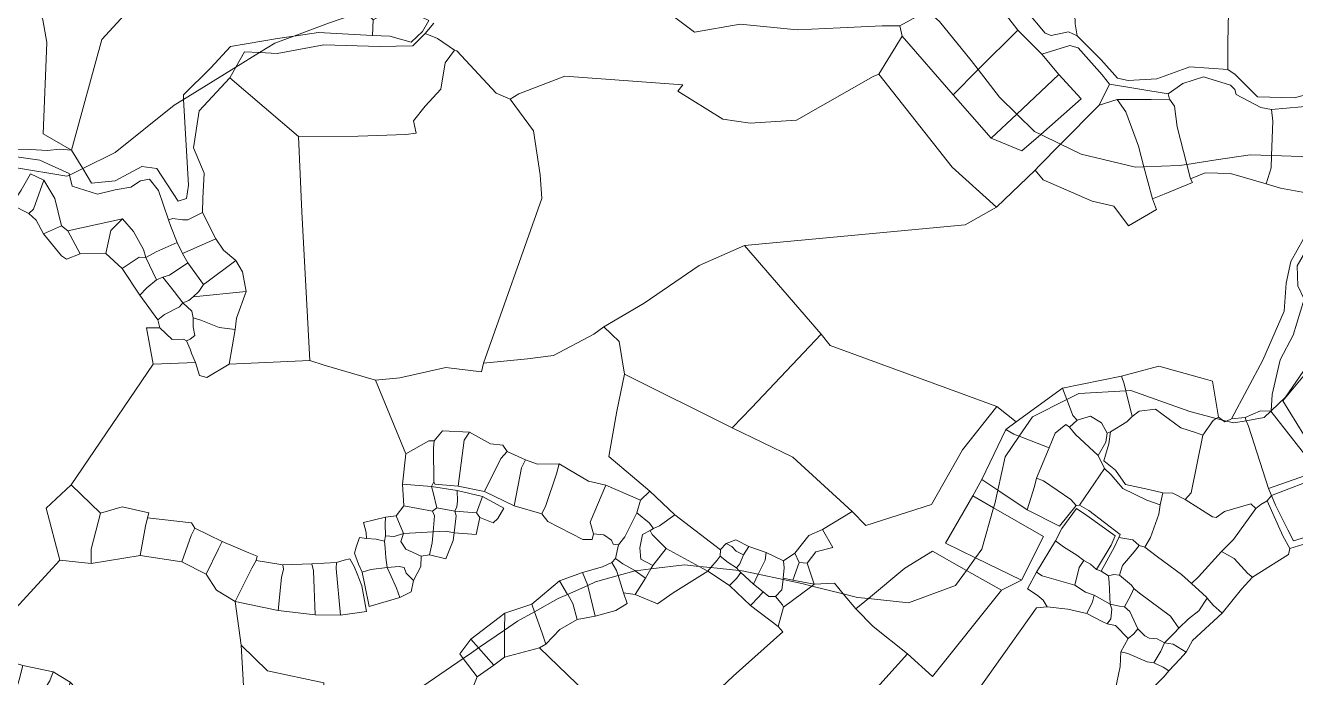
# Model space of a CAD drawing. Header units: metres. Extents: x 542555 to 550520, y 1840485 to 1846995.
# Drawn here: x 547545 to 547876.7, y 1844144.7 to 1844315 of the extents above; entities that cross this region are included whole.
import ezdxf

# ---------------------------------------------------------------- set-up
doc = ezdxf.new("R2010")
doc.units = ezdxf.units.M
doc.header["$MEASUREMENT"] = 0
doc.layers.add('Level 30', color=7, linetype='Continuous', lineweight=0)

msp = doc.modelspace()

# ---------------------------------------------------------------- linework, layer by layer
at = {"layer": 'Level 30', "color": 7, "linetype": 'Continuous', "lineweight": 0, "flags": 128}
for points in [[(547905.46, 1844329.56), (547901.53, 1844310.32), (547894.32, 1844307.21), (547890.18, 1844304.15), (547885.58, 1844300.7), (547882.99, 1844297.85), (547876.36, 1844296.08), (547866.71, 1844296.34), (547860.94, 1844302.16), (547859.04, 1844303.45), (547858.97, 1844310.46), (547860.21, 1844367.14), (547872.11, 1844370.64), (547880.51, 1844372.78), (547905.46, 1844329.56)], [(547858.97, 1844310.46), (547859.04, 1844303.45), (547849.05, 1844304.13), (547840.46, 1844301.01), (547832.98, 1844300.58), (547830.22, 1844301.21), (547825.91, 1844306.04), (547819.69, 1844312.27), (547819.13, 1844315.43), (547818.08, 1844345.88), (547807.92, 1844346.34), (547804.12, 1844350.27), (547794.44, 1844358.32), (547793.76, 1844359.19), (547819.37, 1844361.23), (547843.26, 1844364.52), (547848.72, 1844365.49), (547860.21, 1844367.14), (547858.97, 1844310.46)], [(547793.76, 1844359.19), (547794.44, 1844358.32), (547804.12, 1844350.27), (547807.92, 1844346.34), (547818.08, 1844345.88), (547819.13, 1844315.43), (547819.69, 1844312.27), (547817.36, 1844313.33), (547812.82, 1844312.36), (547811.27, 1844312.98), (547806.32, 1844318.84), (547798.77, 1844334.75), (547797.85, 1844335.83), (547791.46, 1844344.94), (547783.79, 1844347.16), (547772.72, 1844344.2), (547766.33, 1844336.24), (547762.3, 1844357.55), (547768.78, 1844357.38), (547780.93, 1844358.51), (547793.76, 1844359.19)], [(547618.15, 1844336.18), (547628.52, 1844324.14), (547633.5842, 1844318.7824), (547624.14, 1844315.56), (547615.0854, 1844312.1806), (547610.85, 1844311.54), (547598.51, 1844309.45), (547593.41, 1844303.91), (547586.24, 1844296.83), (547586.3074, 1844295.6714), (547583.82, 1844294.14), (547568.42, 1844281.79), (547559.9676, 1844277.6242), (547557.07, 1844282.42), (547564.98, 1844311.29), (547587.72, 1844336.17), (547596.18, 1844329.62), (547607.17, 1844331.51), (547618.15, 1844336.18)], [(547804.14, 1844313.74), (547793.831, 1844303.4615), (547792, 1844305.84), (547783.69, 1844316.01), (547780.4387, 1844318.7803), (547794.44, 1844326.48), (547804.14, 1844313.74)], [(547642.26, 1844320.09), (547650.33, 1844316.24), (547648.71, 1844313.36), (547645.71, 1844310.64), (547640.18, 1844312.17), (547635.67, 1844312.38), (547635.77, 1844316.47), (547642.26, 1844320.09)], [(547633.5842, 1844318.7824), (547635.77, 1844316.47), (547635.67, 1844312.38), (547621.56, 1844313.16), (547615.0854, 1844312.1806), (547624.14, 1844315.56), (547633.5842, 1844318.7824)], [(547793.831, 1844303.4615), (547787.23, 1844296.88), (547773.94, 1844312.14), (547773.31, 1844314.86), (547780.4387, 1844318.7803), (547783.69, 1844316.01), (547792, 1844305.84), (547793.831, 1844303.4615)], [(547814.88, 1844302.19), (547803.8828, 1844291.8408), (547799.39, 1844296.24), (547793.831, 1844303.4615), (547804.14, 1844313.74), (547810.39, 1844307.49), (547814.88, 1844302.19)], [(547598.51, 1844309.45), (547610.85, 1844311.54), (547615.0854, 1844312.1806), (547610.1, 1844310.32), (547606.1282, 1844307.8746), (547602.21, 1844308.05), (547599.9248, 1844304.0554), (547586.3074, 1844295.6714), (547586.24, 1844296.83), (547593.41, 1844303.91), (547598.51, 1844309.45)], [(547631.86, 1844286.06), (547616.33, 1844286), (547598.36, 1844301.32), (547599.9248, 1844304.0554), (547606.1282, 1844307.8746), (547610.7, 1844307.67), (547622.96, 1844309.95), (547637.48, 1844309.51), (547646.14, 1844309.66), (547649.36, 1844312.89), (547652.58, 1844311.57), (547657.03, 1844308.5), (547654.65, 1844305.22), (547653.51, 1844298.38), (547649.35, 1844293.9), (547646.3, 1844290.03), (547647.06, 1844286.87), (547644.35, 1844286.53), (547631.86, 1844286.06)], [(547809.69, 1844278.32), (547808.65, 1844277.15), (547798.62, 1844267.55), (547786.97, 1844277.94), (547767.86, 1844302.22), (547773.94, 1844312.14), (547787.23, 1844296.88), (547797.23, 1844285.58), (547805.22, 1844282.22), (547810.1334, 1844286.5236), (547815.3152, 1844284.0134), (547809.69, 1844278.32)], [(547828.14, 1844299.64), (547825.38, 1844294.2), (547815.3152, 1844284.0134), (547810.1334, 1844286.5236), (547820.69, 1844295.77), (547814.88, 1844302.19), (547810.39, 1844307.49), (547817.72, 1844309.74), (547819.88, 1844309.12), (547826.14, 1844302.05), (547828.14, 1844299.64)], [(547599.9248, 1844304.0554), (547602.21, 1844308.05), (547606.1282, 1844307.8746), (547599.9248, 1844304.0554)], [(547679.81, 1844269.75), (547664.6, 1844226.75), (547664.12, 1844224.51), (547654.77, 1844225.61), (547642.75, 1844222.99), (547636.42, 1844222.32), (547623.02, 1844226.28), (547619.31, 1844227.5), (547617.14, 1844266.32), (547616.33, 1844286), (547631.86, 1844286.06), (547644.35, 1844286.53), (547647.06, 1844286.87), (547646.3, 1844290.03), (547649.35, 1844293.9), (547653.51, 1844298.38), (547654.65, 1844305.22), (547657.03, 1844308.5), (547657.67, 1844308.35), (547667.97, 1844297.28), (547671.62, 1844295.69), (547677.66, 1844287.49), (547679.44, 1844276), (547679.81, 1844269.75)], [(547599.9248, 1844304.0554), (547598.36, 1844301.32), (547590.35, 1844292.66), (547588.92, 1844283), (547591.63, 1844276.36), (547591.31, 1844269.9), (547591.28, 1844266.16), (547587.41, 1844264.2), (547586.03, 1844264.25), (547583.48, 1844264.59), (547582.35, 1844264.18), (547579.71, 1844271.9), (547577.37, 1844274.8), (547575.02, 1844274.39), (547572.53, 1844272.73), (547568.39, 1844272.04), (547563.83, 1844270.93), (547557.19, 1844273.01), (547556.491, 1844275.9107), (547559.9676, 1844277.6242), (547562.26, 1844273.83), (547568.39, 1844274.44), (547575.36, 1844278.14), (547579.35, 1844277.63), (547584.87, 1844269.06), (547587.03, 1844269.79), (547587.61, 1844273.27), (547586.3074, 1844295.6714), (547599.9248, 1844304.0554)], [(547803.8828, 1844291.8408), (547797.23, 1844285.58), (547787.23, 1844296.88), (547793.831, 1844303.4615), (547799.39, 1844296.24), (547803.8828, 1844291.8408)], [(547616.33, 1844286), (547617.14, 1844266.32), (547619.31, 1844227.5), (547598.18, 1844226.5), (547599.76, 1844235.53), (547600.15, 1844238.49), (547602.6, 1844245.5), (547601.71, 1844250.64), (547599.97, 1844253.58), (547596.74, 1844256.28), (547594.69, 1844259.25), (547591.28, 1844266.16), (547591.31, 1844269.9), (547591.63, 1844276.36), (547588.92, 1844283), (547590.35, 1844292.66), (547598.36, 1844301.32), (547616.33, 1844286)], [(547767.86, 1844302.22), (547786.97, 1844277.94), (547798.62, 1844267.55), (547790.41, 1844262.91), (547732.76, 1844257.49), (547720.94, 1844252.33), (547706.59, 1844242.47), (547696.01, 1844236.29), (547693.43, 1844234.33), (547682.86, 1844228.82), (547676.15, 1844227.95), (547664.6, 1844226.75), (547679.81, 1844269.75), (547679.44, 1844276), (547677.66, 1844287.49), (547671.62, 1844295.69), (547673.87, 1844297.12), (547685.88, 1844301.73), (547716.68, 1844299.48), (547715.35, 1844297.79), (547727.09, 1844290.53), (547734.28, 1844289.45), (547746.38, 1844290.26), (547766.38, 1844301.65), (547767.86, 1844302.22)], [(547820.69, 1844295.77), (547810.1334, 1844286.5236), (547808.51, 1844287.31), (547803.8828, 1844291.8408), (547814.88, 1844302.19), (547820.69, 1844295.77)], [(547870.79, 1844289.94), (547870.4234, 1844281.0242), (547864.87, 1844281.2), (547855.98, 1844279.89), (547848.3156, 1844278.6981), (547845.75, 1844288.54), (547845.03, 1844293.86), (547843.75, 1844295.72), (547843.41, 1844297.08), (547847.22, 1844299.78), (547852.68, 1844301.52), (547859.73, 1844299.34), (547860.82, 1844298.28), (547861.15, 1844296.98), (547867.6, 1844293.55), (547870.38, 1844293.04), (547870.79, 1844289.94)], [(547838.99, 1844295.66), (547830.09, 1844295.61), (547825.38, 1844294.2), (547828.14, 1844299.64), (547843.41, 1844297.08), (547843.75, 1844295.72), (547838.99, 1844295.66)], [(547586.3074, 1844295.6714), (547587.61, 1844273.27), (547587.03, 1844269.79), (547584.87, 1844269.06), (547579.35, 1844277.63), (547575.36, 1844278.14), (547568.39, 1844274.44), (547562.26, 1844273.83), (547559.9676, 1844277.6242), (547568.42, 1844281.79), (547583.82, 1844294.14), (547586.3074, 1844295.6714)], [(547830.09, 1844295.61), (547832.39, 1844292.41), (547835.68, 1844283.42), (547837.0807, 1844278.0812), (547834.89, 1844278.01), (547820.71, 1844281.4), (547815.3152, 1844284.0134), (547825.38, 1844294.2), (547830.09, 1844295.61)], [(547843.75, 1844295.72), (547845.03, 1844293.86), (547845.75, 1844288.54), (547848.3156, 1844278.6981), (547846.27, 1844278.38), (547837.0807, 1844278.0812), (547835.68, 1844283.42), (547832.39, 1844292.41), (547830.09, 1844295.61), (547838.99, 1844295.66), (547843.75, 1844295.72)], [(547881.73, 1844294.13), (547883.73, 1844289.79), (547890.83, 1844278.31), (547890.9645, 1844277.9245), (547887.4, 1844278.93), (547878.14, 1844280.78), (547870.4234, 1844281.0242), (547870.79, 1844289.94), (547870.38, 1844293.04), (547878.24, 1844293.74), (547881.73, 1844294.13)], [(547805.22, 1844282.22), (547797.23, 1844285.58), (547803.8828, 1844291.8408), (547808.51, 1844287.31), (547810.1334, 1844286.5236), (547805.22, 1844282.22)], [(547839.29, 1844269.66), (547840.37, 1844266.91), (547833.04, 1844262.63), (547829.2, 1844267.8), (547823.58, 1844269.12), (547810.81, 1844274.64), (547808.65, 1844277.15), (547809.69, 1844278.32), (547815.3152, 1844284.0134), (547820.71, 1844281.4), (547834.89, 1844278.01), (547837.0807, 1844278.0812), (547839.29, 1844269.66)], [(547557.07, 1844282.42), (547559.9676, 1844277.6242), (547556.491, 1844275.9107), (547556.39, 1844276.33), (547552.01, 1844278.29), (547548.75, 1844279.78), (547542.66, 1844280.64), (547538.0429, 1844280.4397), (547535.5041, 1844282.0196), (547539.23, 1844282.43), (547546.36, 1844282.61), (547550.77, 1844282.32), (547553.98, 1844282.66), (547557.07, 1844282.42)], [(547552.01, 1844278.29), (547556.39, 1844276.33), (547556.491, 1844275.9107), (547555.82, 1844275.58), (547542.14, 1844277.89), (547538.0429, 1844280.4397), (547542.66, 1844280.64), (547548.75, 1844279.78), (547552.01, 1844278.29)], [(547870.29, 1844277.78), (547869.03, 1844273.64), (547859.66, 1844276.27), (547853.1, 1844276.45), (547849.29, 1844274.96), (547848.3156, 1844278.6981), (547855.98, 1844279.89), (547864.87, 1844281.2), (547870.4234, 1844281.0242), (547870.29, 1844277.78)], [(547890.9645, 1844277.9245), (547892.32, 1844274.04), (547888.62, 1844269.98), (547886.52, 1844269.49), (547878.48, 1844271.44), (547872.77, 1844272.47), (547869.03, 1844273.64), (547870.29, 1844277.78), (547870.4234, 1844281.0242), (547878.14, 1844280.78), (547887.4, 1844278.93), (547890.9645, 1844277.9245)], [(547849.29, 1844274.96), (547849.75, 1844273.99), (547842.38, 1844270.9), (547839.29, 1844269.66), (547837.0807, 1844278.0812), (547846.27, 1844278.38), (547848.3156, 1844278.6981), (547849.29, 1844274.96)], [(547543.89, 1844271.92), (547546.33, 1844276.19), (547549.83, 1844274.55), (547547.14, 1844267.04), (547545.92, 1844265.86), (547541.41, 1844268.09), (547542.24, 1844269.42), (547543.89, 1844271.92)], [(547554.43, 1844262.64), (547549.74, 1844260.57), (547547.81, 1844264.16), (547545.92, 1844265.86), (547547.14, 1844267.04), (547549.83, 1844274.55), (547552.67, 1844269.77), (547554.43, 1844262.64)], [(547901.6598, 1844274.1217), (547894.18, 1844268.23), (547886.52, 1844256.17), (547882.13, 1844255.9), (547879.97, 1844252.25), (547878.88, 1844248.09), (547880.7, 1844241.54), (547882.94, 1844237.15), (547884.19, 1844234.0438), (547879.64, 1844226.04), (547874.03, 1844217.87), (547870.2726, 1844214.2947), (547870.59, 1844218.61), (547872.64, 1844227.65), (547876.08, 1844234.11), (547878.95, 1844243.51), (547877.31, 1844247), (547877.14, 1844252.2), (547879.4, 1844256.15), (547884.63, 1844257.84), (547886.81, 1844259.77), (547892.62, 1844270.09), (547898.4705, 1844275.5403), (547901.6598, 1844274.1217)], [(547567.32, 1844261.42), (547566.02, 1844255.4), (547559.25, 1844255.34), (547556.05, 1844261.32), (547570.36, 1844264.51), (547567.32, 1844261.42)], [(547574.69, 1844254.48), (547570.24, 1844251.53), (547566.02, 1844255.4), (547567.32, 1844261.42), (547570.36, 1844264.51), (547573.23, 1844261.18), (547575.83, 1844256.49), (547576.47, 1844254.4), (547574.69, 1844254.48)], [(547591.28, 1844266.16), (547594.69, 1844259.25), (547585.99, 1844255.46), (547584.61, 1844258.29), (547582.93, 1844262.43), (547582.35, 1844264.18), (547583.48, 1844264.59), (547586.03, 1844264.25), (547587.41, 1844264.2), (547591.28, 1844266.16)], [(547554.38, 1844254.78), (547549.74, 1844260.57), (547554.43, 1844262.64), (547556.05, 1844261.32), (547559.25, 1844255.34), (547555.74, 1844253.94), (547554.38, 1844254.78)], [(547585.99, 1844255.46), (547587.41, 1844252.96), (547582.6, 1844249.73), (547580.88, 1844249.27), (547579.21, 1844248.53), (547576.47, 1844254.4), (547579.11, 1844255.87), (547584.61, 1844258.29), (547585.99, 1844255.46)], [(547592.37, 1844247.95), (547591.48, 1844247.33), (547587.41, 1844252.96), (547585.99, 1844255.46), (547594.69, 1844259.25), (547596.74, 1844256.28), (547599.97, 1844253.58), (547592.37, 1844247.95)], [(547732.76, 1844257.49), (547752.83, 1844234.35), (547734.61, 1844215.15), (547729.6, 1844209.85), (547701.42, 1844223.88), (547700.09, 1844232.43), (547696.01, 1844236.29), (547706.59, 1844242.47), (547720.94, 1844252.33), (547732.76, 1844257.49)], [(547576.47, 1844254.4), (547579.21, 1844248.53), (547576.7, 1844246.44), (547574.91, 1844244.53), (547570.24, 1844251.53), (547574.69, 1844254.48), (547576.47, 1844254.4)], [(547602.6, 1844245.5), (547588.76, 1844244.1), (547590.31, 1844245.54), (547591.48, 1844247.33), (547592.37, 1844247.95), (547599.97, 1844253.58), (547601.71, 1844250.64), (547602.6, 1844245.5)], [(547590.31, 1844245.54), (547588.76, 1844244.1), (547587.71, 1844243.16), (547586.11, 1844242.56), (547583.86, 1844245.51), (547580.88, 1844249.27), (547582.6, 1844249.73), (547587.41, 1844252.96), (547591.48, 1844247.33), (547590.31, 1844245.54)], [(547581.31, 1844239.47), (547579.57, 1844238.08), (547574.91, 1844244.53), (547576.7, 1844246.44), (547579.21, 1844248.53), (547580.88, 1844249.27), (547583.86, 1844245.51), (547586.11, 1844242.56), (547585.23, 1844241.49), (547581.31, 1844239.47)], [(547588.76, 1844244.1), (547602.6, 1844245.5), (547600.15, 1844238.49), (547599.76, 1844235.53), (547595.57, 1844236.07), (547590.78, 1844238.02), (547588.78, 1844238.59), (547588.45, 1844240.34), (547586.11, 1844242.56), (547587.71, 1844243.16), (547588.76, 1844244.1)], [(547588.78, 1844238.59), (547588.76, 1844236.24), (547589.23, 1844233.98), (547587.99, 1844233.01), (547587.06, 1844232.63), (547586.3, 1844233.05), (547583.31, 1844232.92), (547580.07, 1844236.01), (547579.57, 1844238.08), (547581.31, 1844239.47), (547585.23, 1844241.49), (547586.11, 1844242.56), (547588.45, 1844240.34), (547588.78, 1844238.59)], [(547599.76, 1844235.53), (547598.18, 1844226.5), (547592.4, 1844223.05), (547590.49, 1844223.54), (547589.42, 1844226.96), (547588.48, 1844229.13), (547588, 1844230.42), (547587.06, 1844232.63), (547587.99, 1844233.01), (547589.23, 1844233.98), (547588.76, 1844236.24), (547588.78, 1844238.59), (547590.78, 1844238.02), (547595.57, 1844236.07), (547599.76, 1844235.53)], [(547589.42, 1844226.96), (547578.34, 1844226.48), (547576.62, 1844235.97), (547580.07, 1844236.01), (547583.31, 1844232.92), (547586.3, 1844233.05), (547587.06, 1844232.63), (547588, 1844230.42), (547588.48, 1844229.13), (547589.42, 1844226.96)], [(547708.04, 1844193.39), (547705.64, 1844191.02), (547696.56, 1844194.92), (547692.02, 1844196), (547688.63, 1844197.93), (547684.36, 1844200.45), (547678.69, 1844200.41), (547675.56, 1844201.57), (547670.77, 1844203.72), (547669.69, 1844205.39), (547666.45, 1844205.72), (547660.97, 1844208.73), (547653.94, 1844209.12), (547651.74, 1844206.54), (547650.33, 1844206.46), (547644.36, 1844203.1), (547636.42, 1844222.32), (547642.75, 1844222.99), (547654.77, 1844225.61), (547664.12, 1844224.51), (547664.6, 1844226.75), (547676.15, 1844227.95), (547682.86, 1844228.82), (547693.43, 1844234.33), (547696.01, 1844236.29), (547700.09, 1844232.43), (547701.42, 1844223.88), (547699.47, 1844214.22), (547697.31, 1844202.4), (547708.04, 1844193.39)], [(547764.44, 1844184.39), (547760.9, 1844188.02), (547745.38, 1844202.26), (547729.6, 1844209.85), (547734.61, 1844215.15), (547752.83, 1844234.35), (547755.17, 1844231.39), (547798.64, 1844215.46), (547789.74, 1844204.14), (547781.58, 1844189.9), (547764.44, 1844184.39)], [(547729.6, 1844209.85), (547745.38, 1844202.26), (547760.9, 1844188.02), (547753.12, 1844183.35), (547749.54, 1844181.76), (547745.95, 1844177.16), (547743, 1844175.15), (547738.4, 1844177.36), (547733.93, 1844178.9), (547730.54, 1844180.64), (547727.99, 1844179.71), (547726.54, 1844178.13), (547726.54, 1844178.07), (547714.56, 1844187.18), (547708.04, 1844193.39), (547697.31, 1844202.4), (547699.47, 1844214.22), (547701.42, 1844223.88), (547729.6, 1844209.85)], [(547831.23, 1844223.42), (547831.9, 1844221.34), (547832.3479, 1844219.5797), (547820.08, 1844218.84), (547816.9377, 1844217.2676), (547815.78, 1844220.24), (547831.23, 1844223.42)], [(547856.52, 1844212.7), (547855.9928, 1844212.3395), (547849.07, 1844214.12), (547833.68, 1844219.66), (547832.3479, 1844219.5797), (547831.9, 1844221.34), (547831.23, 1844223.42), (547840.97, 1844225.98), (547853.16, 1844222.58), (547855.03, 1844222.04), (547856.52, 1844212.7)], [(547815.78, 1844220.24), (547816.9377, 1844217.2676), (547807.95, 1844212.77), (547804.5155, 1844207.7033), (547803.15, 1844208.24), (547801.06, 1844209.5), (547803.72, 1844211.44), (547815.78, 1844220.24)], [(547903.86, 1844211.25), (547909.86, 1844205.95), (547895.77, 1844185.26), (547884.31, 1844199.22), (547873.35, 1844216.92), (547878.57, 1844223.2), (547903.86, 1844211.25)], [(547819.62, 1844211.91), (547817.61, 1844210.06), (547816.69, 1844210.76), (547813.88, 1844208.53), (547812.31, 1844204.64), (547804.5155, 1844207.7033), (547807.95, 1844212.77), (547816.9377, 1844217.2676), (547817.63, 1844215.49), (547818.51, 1844213.1), (547819.62, 1844211.91)], [(547832.3479, 1844219.5797), (547834.05, 1844212.89), (547832.63, 1844211.49), (547828.33, 1844208.86), (547827.53, 1844208.52), (547826, 1844211.16), (547823.13, 1844212.91), (547819.62, 1844211.91), (547818.51, 1844213.1), (547817.63, 1844215.49), (547816.9377, 1844217.2676), (547820.08, 1844218.84), (547832.3479, 1844219.5797)], [(547855.16, 1844211.77), (547852.44, 1844208.02), (547850.57, 1844208.66), (547846.72, 1844209.93), (547840.08, 1844214.74), (547835.84, 1844214.23), (547834.05, 1844212.89), (547832.3479, 1844219.5797), (547833.68, 1844219.66), (547849.07, 1844214.12), (547855.9928, 1844212.3395), (547855.16, 1844211.77)], [(547798.64, 1844215.46), (547803.72, 1844211.44), (547801.06, 1844209.5), (547794.72, 1844196.42), (547792.45, 1844192.15), (547785.26, 1844179.76), (547793.1089, 1844175.9659), (547790.7363, 1844172.6725), (547781.86, 1844177.72), (547774.68, 1844173.22), (547765.1325, 1844165.3184), (547762.25, 1844165.62), (547758.5817, 1844166.5299), (547756.24, 1844169.33), (547750.99, 1844169.06), (547749.18, 1844174.58), (547751.45, 1844177.51), (547755.85, 1844178.65), (547753.12, 1844183.35), (547760.9, 1844188.02), (547764.44, 1844184.39), (547781.58, 1844189.9), (547789.74, 1844204.14), (547798.64, 1844215.46)], [(547834.05, 1844212.89), (547835.84, 1844214.23), (547840.08, 1844214.74), (547846.72, 1844209.93), (547850.57, 1844208.66), (547852.44, 1844208.02), (547849.39, 1844192.96), (547847.85, 1844191.16), (547844.62, 1844192.8), (547842.03, 1844192.9), (547838.35, 1844193.75), (547832.27, 1844195.06), (547829.69, 1844198.82), (547826.64, 1844201.26), (547827.91, 1844205.71), (547828.33, 1844208.86), (547832.63, 1844211.49), (547834.05, 1844212.89)], [(547863.5, 1844212.55), (547867.56, 1844214.3), (547870.2366, 1844214.2605), (547868.46, 1844212.57), (547863.8187, 1844211.7496), (547863.5, 1844212.55)], [(547882.46, 1844198.55), (547869.61, 1844194.02), (547864.38, 1844210.34), (547863.8187, 1844211.7496), (547868.46, 1844212.57), (547870.2366, 1844214.2605), (547870.27, 1844214.26), (547882.46, 1844198.55)], [(547826.79, 1844199.26), (547820.26, 1844189.7), (547819.35, 1844189.63), (547818, 1844191.18), (547810.82, 1844196.05), (547808.99, 1844196.79), (547812.31, 1844204.64), (547813.88, 1844208.53), (547816.69, 1844210.76), (547817.61, 1844210.06), (547819.24, 1844208.17), (547825.17, 1844202.7), (547826.79, 1844199.26)], [(547827.11, 1844206.12), (547825.17, 1844202.7), (547819.24, 1844208.17), (547817.61, 1844210.06), (547819.62, 1844211.91), (547823.13, 1844212.91), (547826, 1844211.16), (547827.53, 1844208.52), (547827.11, 1844206.12)], [(547870.43, 1844192.19), (547869.24, 1844190.79), (547867.59, 1844189.86), (547866.28, 1844188.85), (547865.02, 1844190.08), (547858.16, 1844188.04), (547855.99, 1844186.5), (547854.96, 1844186.64), (547847.85, 1844191.16), (547849.39, 1844192.96), (547852.44, 1844208.02), (547855.16, 1844211.77), (547855.9928, 1844212.3395), (547857.6173, 1844211.9217), (547858.24, 1844211.48), (547858.6409, 1844211.6584), (547860.54, 1844211.17), (547863.8187, 1844211.7496), (547864.38, 1844210.34), (547869.61, 1844194.02), (547870.43, 1844192.19)], [(547856.52, 1844212.7), (547857.6173, 1844211.9217), (547855.9928, 1844212.3395), (547856.52, 1844212.7)], [(547858.24, 1844211.48), (547857.6173, 1844211.9217), (547858.6409, 1844211.6584), (547858.24, 1844211.48)], [(547863.5, 1844212.55), (547863.8187, 1844211.7496), (547860.54, 1844211.17), (547858.6409, 1844211.6584), (547859.97, 1844212.25), (547863.5, 1844212.55)], [(547651.74, 1844206.54), (547653.94, 1844209.12), (547660.97, 1844208.73), (547659.6, 1844206.64), (547658.01, 1844194.69), (547651.9, 1844195.19), (547651.61, 1844195.76), (547651.58, 1844204.56), (547651.74, 1844206.54)], [(547660.97, 1844208.73), (547666.45, 1844205.72), (547669.69, 1844205.39), (547670.77, 1844203.72), (547669.16, 1844201.89), (547664.92, 1844193.26), (547658.01, 1844194.69), (547659.6, 1844206.64), (547660.97, 1844208.73)], [(547801.06, 1844209.5), (547803.15, 1844208.24), (547804.5155, 1844207.7033), (547800.88, 1844202.34), (547798.9201, 1844193.6058), (547794.72, 1844196.42), (547801.06, 1844209.5)], [(547804.5155, 1844207.7033), (547812.31, 1844204.64), (547808.99, 1844196.79), (547808.54, 1844194.53), (547806.6, 1844188.46), (547798.9201, 1844193.6058), (547800.88, 1844202.34), (547804.5155, 1844207.7033)], [(547842.03, 1844192.9), (547841.29, 1844189.81), (547837.81, 1844191.04), (547831.56, 1844194.07), (547828.52, 1844197.66), (547826.79, 1844199.26), (547825.17, 1844202.7), (547827.11, 1844206.12), (547827.53, 1844208.52), (547828.33, 1844208.86), (547827.91, 1844205.71), (547826.64, 1844201.26), (547829.69, 1844198.82), (547832.27, 1844195.06), (547838.35, 1844193.75), (547842.03, 1844192.9)], [(547644.36, 1844203.1), (547650.33, 1844206.46), (547651.74, 1844206.54), (547651.58, 1844204.56), (547651.61, 1844195.76), (547651, 1844194.61), (547643.46, 1844195.22), (547644.36, 1844203.1)], [(547670.77, 1844203.72), (547675.56, 1844201.57), (547674.53, 1844199.42), (547672.6, 1844189.55), (547664.92, 1844193.26), (547669.16, 1844201.89), (547670.77, 1844203.72)], [(547675.56, 1844201.57), (547678.69, 1844200.41), (547684.36, 1844200.45), (547683.64, 1844197.92), (547680.93, 1844189.65), (547679.87, 1844187.46), (547672.6, 1844189.55), (547674.53, 1844199.42), (547675.56, 1844201.57)], [(547684.36, 1844200.45), (547688.63, 1844197.93), (547692.02, 1844196), (547696.56, 1844194.92), (547692.48, 1844185.24), (547693.36, 1844182.18), (547692.99, 1844180.76), (547690.54, 1844180.72), (547681.43, 1844185.41), (547679.87, 1844187.46), (547680.93, 1844189.65), (547683.64, 1844197.92), (547684.36, 1844200.45)], [(547826.79, 1844199.26), (547828.52, 1844197.66), (547831.56, 1844194.07), (547837.81, 1844191.04), (547841.29, 1844189.81), (547841.02, 1844187.33), (547838.8, 1844181.23), (547837.3, 1844178.76), (547835.84, 1844179.16), (547834.22, 1844180.68), (547830.51, 1844181.27), (547830.87, 1844182.06), (547822.68, 1844188.3), (547820.26, 1844189.7), (547826.79, 1844199.26)], [(547871.44, 1844189.73), (547870.43, 1844192.19), (547883.55, 1844197.31), (547894.1, 1844185.21), (547879.32, 1844181.32), (547876.13, 1844180.41), (547874.63, 1844183.23), (547871.44, 1844189.73)], [(547556.93, 1844195.04), (547564.59, 1844187.64), (547562.15, 1844178.2), (547562.14, 1844174.45), (547553.99, 1844175.34), (547550.4, 1844188.95), (547556.93, 1844195.04)], [(547652.45, 1844188.98), (547651.3, 1844188.16), (547643.78, 1844189.49), (547643.46, 1844195.22), (547651, 1844194.61), (547651.45, 1844193), (547652.45, 1844188.98)], [(547657.78, 1844193.56), (547657.81, 1844190.7), (547657.62, 1844189.28), (547657.15, 1844188.14), (547652.45, 1844188.98), (547651.45, 1844193), (547651, 1844194.61), (547657.78, 1844193.56)], [(547657.78, 1844193.56), (547664.4, 1844191.94), (547662.83, 1844187.72), (547657.15, 1844188.14), (547657.62, 1844189.28), (547657.81, 1844190.7), (547657.78, 1844193.56)], [(547696.56, 1844194.92), (547705.64, 1844191.02), (547704.65, 1844187.67), (547701.5, 1844181.4), (547699.86, 1844179.33), (547698.46, 1844179.54), (547698.03, 1844180.54), (547696.07, 1844181.93), (547693.36, 1844182.18), (547692.48, 1844185.24), (547696.56, 1844194.92)], [(547794.72, 1844196.42), (547798.9201, 1844193.6058), (547798.12, 1844190.04), (547797.8312, 1844189.0307), (547792.45, 1844192.15), (547794.72, 1844196.42)], [(547808.99, 1844196.79), (547810.82, 1844196.05), (547818, 1844191.18), (547819.35, 1844189.63), (547815.03, 1844184.24), (547806.6, 1844188.46), (547808.54, 1844194.53), (547808.99, 1844196.79)], [(547664.4, 1844191.94), (547669.91, 1844188.94), (547668.34, 1844186.23), (547667.14, 1844185.1), (547663.69, 1844186.47), (547662.83, 1844187.72), (547664.4, 1844191.94)], [(547708.04, 1844193.39), (547714.56, 1844187.18), (547710.55, 1844184.3), (547709.04, 1844183.6), (547707.92, 1844185.07), (547704.65, 1844187.67), (547705.64, 1844191.02), (547708.04, 1844193.39)], [(547792.45, 1844192.15), (547797.8312, 1844189.0307), (547794.74, 1844178.23), (547793.1089, 1844175.9659), (547785.26, 1844179.76), (547792.45, 1844192.15)], [(547847.85, 1844191.16), (547854.96, 1844186.64), (547855.99, 1844186.5), (547858.16, 1844188.04), (547865.02, 1844190.08), (547866.28, 1844188.85), (547860.46, 1844180.76), (547857.37, 1844177.57), (547851.33, 1844170.95), (547849.54, 1844169.28), (547846.9, 1844171.61), (547840.65, 1844176.16), (547837.3, 1844178.76), (547838.8, 1844181.23), (547841.02, 1844187.33), (547841.29, 1844189.81), (547842.03, 1844192.9), (547844.62, 1844192.8), (547847.85, 1844191.16)], [(547874.82, 1844176.81), (547865.4, 1844170.88), (547864.24, 1844171.81), (547860.64, 1844175.74), (547857.37, 1844177.57), (547860.46, 1844180.76), (547866.28, 1844188.85), (547867.59, 1844189.86), (547869.24, 1844190.79), (547873.38, 1844181.66), (547875.19, 1844178.39), (547874.82, 1844176.81)], [(547564.59, 1844187.64), (547570.27, 1844189.25), (547577.26, 1844187.73), (547576.84, 1844186.4), (547576.34, 1844184.25), (547574.92, 1844176.53), (547562.14, 1844174.45), (547562.15, 1844178.2), (547564.59, 1844187.64)], [(547651.84, 1844186.93), (547651.49, 1844182.75), (547643.72, 1844182.32), (547641.83, 1844186.92), (547643.78, 1844189.49), (547651.3, 1844188.16), (547651.84, 1844186.93)], [(547657.15, 1844188.14), (547657.5, 1844186.89), (547656.94, 1844182.44), (547654.75, 1844182.91), (547651.49, 1844182.75), (547651.84, 1844186.93), (547651.3, 1844188.16), (547652.45, 1844188.98), (547657.15, 1844188.14)], [(547662.69, 1844182.06), (547656.94, 1844182.44), (547657.5, 1844186.89), (547657.15, 1844188.14), (547662.83, 1844187.72), (547663.69, 1844186.47), (547662.69, 1844182.06)], [(547709.04, 1844183.6), (547708.12, 1844183.08), (547706.18, 1844182.04), (547705.44, 1844178.57), (547705.74, 1844175.56), (547708.84, 1844173.92), (547708.3335, 1844173.0528), (547704.37, 1844172.59), (547704.2356, 1844172.5525), (547704.14, 1844172.62), (547700.99, 1844174.35), (547699.07, 1844175.78), (547699.86, 1844179.33), (547701.5, 1844181.4), (547704.65, 1844187.67), (547707.92, 1844185.07), (547709.04, 1844183.6)], [(547726.54, 1844178.07), (547726.39, 1844176.37), (547725.62, 1844175.3), (547723.9949, 1844173.394), (547720.9031, 1844173.7029), (547712.33, 1844178.4), (547708.66, 1844182.07), (547708.12, 1844183.08), (547709.04, 1844183.6), (547710.55, 1844184.3), (547714.56, 1844187.18), (547726.54, 1844178.07)], [(547797.8312, 1844189.0307), (547810.84, 1844181.49), (547805.14, 1844170.15), (547793.1089, 1844175.9659), (547794.74, 1844178.23), (547797.8312, 1844189.0307)], [(547828.53, 1844179.21), (547824.73, 1844172.91), (547823.14, 1844174.28), (547821.43, 1844175.25), (547819.56, 1844176.64), (547816.07, 1844178.84), (547813.98, 1844180.34), (547815.63, 1844183.61), (547819.52, 1844188.83), (547822.21, 1844186.97), (547829.61, 1844181.7), (547828.53, 1844179.21)], [(547588.31, 1844181.79), (547585.8, 1844174.92), (547574.92, 1844176.53), (547576.34, 1844184.25), (547576.84, 1844186.4), (547588.33, 1844185.05), (547589.27, 1844183.69), (547588.31, 1844181.79)], [(547589.27, 1844183.69), (547596.37, 1844180.19), (547595.42, 1844178.28), (547592.23, 1844171.66), (547585.8, 1844174.92), (547588.31, 1844181.79), (547589.27, 1844183.69)], [(547634.09, 1844180.98), (547633.94, 1844182.58), (547633.32, 1844185.2), (547639.05, 1844186.55), (547638.97, 1844184.73), (547639.03, 1844181.67), (547638.77, 1844180.33), (547636.6, 1844180.82), (547634.09, 1844180.98)], [(547641.83, 1844186.92), (547643.72, 1844182.32), (547641.32, 1844181.51), (547639.03, 1844181.67), (547638.97, 1844184.73), (547639.05, 1844186.55), (547641.83, 1844186.92)], [(547635.24, 1844172.88), (547632.9, 1844172.17), (547632.01, 1844174.3), (547630.94, 1844177.16), (547631.34, 1844178.7), (547632.23, 1844181.24), (547634.09, 1844180.98), (547636.6, 1844180.82), (547638.77, 1844180.33), (547638.96, 1844178.46), (547639.09, 1844175.99), (547639.5, 1844173.42), (547635.24, 1844172.88)], [(547643.72, 1844182.32), (547643.04, 1844180.22), (547644.31, 1844178.24), (547648.38, 1844176.38), (547648.22, 1844173.67), (547646.37, 1844170.02), (547644.42, 1844171.97), (547643.88, 1844173.38), (547642.57, 1844173.72), (547639.5, 1844173.42), (547639.09, 1844175.99), (547638.96, 1844178.46), (547638.77, 1844180.33), (547639.03, 1844181.67), (547641.32, 1844181.51), (547643.72, 1844182.32)], [(547643.72, 1844182.32), (547651.49, 1844182.75), (547651.24, 1844179.82), (547650.48, 1844176.72), (547648.38, 1844176.38), (547644.31, 1844178.24), (547643.04, 1844180.22), (547643.72, 1844182.32)], [(547651.49, 1844182.75), (547654.75, 1844182.91), (547656.94, 1844182.44), (547656.69, 1844180.44), (547654.78, 1844175.68), (547650.48, 1844176.72), (547651.24, 1844179.82), (547651.49, 1844182.75)], [(547712.33, 1844178.4), (547708.84, 1844173.92), (547705.74, 1844175.56), (547705.44, 1844178.57), (547706.18, 1844182.04), (547708.12, 1844183.08), (547708.66, 1844182.07), (547712.33, 1844178.4)], [(547733.93, 1844178.9), (547732.56, 1844176.76), (547730.61, 1844177.64), (547729.51, 1844178.87), (547727.99, 1844179.71), (547730.54, 1844180.64), (547733.93, 1844178.9)], [(547753.12, 1844183.35), (547755.85, 1844178.65), (547751.45, 1844177.51), (547749.18, 1844174.58), (547747.08, 1844174.68), (547745.95, 1844177.16), (547749.54, 1844181.76), (547753.12, 1844183.35)], [(547813.98, 1844180.34), (547816.07, 1844178.84), (547819.56, 1844176.64), (547821.43, 1844175.25), (547820.21, 1844173.45), (547819.05, 1844168.8), (547810.48, 1844171.2), (547808.99, 1844172.21), (547813.98, 1844180.34)], [(547831.46, 1844173.93), (547830.68, 1844171.39), (547829.2, 1844171.63), (547827.82, 1844171.28), (547825.94, 1844172.43), (547829.43, 1844178.83), (547830.51, 1844181.27), (547834.22, 1844180.68), (547835.84, 1844179.16), (547834.56, 1844177.52), (547831.46, 1844173.93)], [(547605.55, 1844176.36), (547605.27, 1844175.27), (547604.16, 1844173.22), (547599.76, 1844164.55), (547594.9, 1844167.46), (547592.23, 1844171.66), (547595.42, 1844178.28), (547596.37, 1844180.19), (547603.32, 1844177.21), (547605.55, 1844176.36)], [(547712.33, 1844178.4), (547720.9031, 1844173.7029), (547717.13, 1844174.08), (547708.3335, 1844173.0528), (547708.84, 1844173.92), (547712.33, 1844178.4)], [(547727.99, 1844179.71), (547729.51, 1844178.87), (547730.61, 1844177.64), (547732.56, 1844176.76), (547731.6, 1844174.34), (547730.72, 1844173.35), (547728.52, 1844174.71), (547726.39, 1844176.37), (547726.54, 1844178.07), (547726.54, 1844178.13), (547727.99, 1844179.71)], [(547733.93, 1844178.9), (547738.4, 1844177.36), (547738.15, 1844175.35), (547736.3803, 1844171.663), (547732.14, 1844172.58), (547731.3375, 1844172.6602), (547730.72, 1844173.35), (547731.6, 1844174.34), (547732.56, 1844176.76), (547733.93, 1844178.9)], [(547743, 1844175.15), (547743.11, 1844173.35), (547742.9, 1844170.6), (547742.8608, 1844170.2616), (547736.3803, 1844171.663), (547738.15, 1844175.35), (547738.4, 1844177.36), (547743, 1844175.15)], [(547745.95, 1844177.16), (547747.08, 1844174.68), (547745.44, 1844170.09), (547742.9, 1844170.6), (547743.11, 1844173.35), (547743, 1844175.15), (547745.95, 1844177.16)], [(547765.1325, 1844165.3184), (547774.68, 1844173.22), (547781.86, 1844177.72), (547790.7363, 1844172.6725), (547787.86, 1844168.68), (547775.63, 1844164.22), (547765.1325, 1844165.3184)], [(547848.7, 1844159.97), (547846.22, 1844157.58), (547844.07, 1844160.75), (547835.91, 1844166.7), (547834.42, 1844167.89), (547833.88, 1844168.83), (547830.68, 1844171.39), (547831.46, 1844173.93), (547834.56, 1844177.52), (547835.84, 1844179.16), (547837.3, 1844178.76), (547840.65, 1844176.16), (547846.9, 1844171.61), (547849.54, 1844169.28), (547853.45, 1844165.65), (547853.63, 1844165.43), (547851.4, 1844162.12), (547848.7, 1844159.97)], [(547857.37, 1844177.57), (547860.64, 1844175.74), (547864.24, 1844171.81), (547865.4, 1844170.88), (547862.53, 1844167.79), (547857.5, 1844161.51), (547855.14, 1844163.61), (547853.63, 1844165.43), (547853.45, 1844165.65), (547849.54, 1844169.28), (547851.33, 1844170.95), (547857.37, 1844177.57)], [(547602.4, 1844134.93), (547597.61, 1844133.4), (547592.39, 1844132.42), (547589.14, 1844134.05), (547578.79, 1844137.63), (547567.24, 1844137.34), (547562.04, 1844138.66), (547560.13, 1844139.73), (547556.72, 1844143.47), (547552.24, 1844146.2), (547544.32, 1844147.86), (547538.25, 1844149.75), (547529.8, 1844149.01), (547553.99, 1844175.34), (547562.14, 1844174.45), (547574.92, 1844176.53), (547585.8, 1844174.92), (547592.23, 1844171.66), (547594.9, 1844167.46), (547599.76, 1844164.55), (547601.34, 1844153.14), (547602.4, 1844134.93)], [(547611.86, 1844170.78), (547611.01, 1844162.21), (547599.76, 1844164.55), (547604.16, 1844173.22), (547605.27, 1844175.27), (547612.19, 1844174.09), (547612.4, 1844173.01), (547611.86, 1844170.78)], [(547620.62, 1844161.03), (547611.01, 1844162.21), (547611.86, 1844170.78), (547612.4, 1844173.01), (547612.19, 1844174.09), (547619.77, 1844174.39), (547620.23, 1844172.56), (547620.62, 1844161.03)], [(547627.28, 1844160.96), (547620.62, 1844161.03), (547620.23, 1844172.56), (547619.77, 1844174.39), (547626.19, 1844174.73), (547626.18, 1844173.14), (547627.28, 1844160.96)], [(547626.19, 1844174.73), (547628.19, 1844175.34), (547629.73, 1844175.66), (547630.88, 1844173.69), (547631.67, 1844171.79), (547632.85, 1844168.64), (547634.08, 1844161.97), (547627.28, 1844160.96), (547626.18, 1844173.14), (547626.19, 1844174.73)], [(547639.5, 1844173.42), (547642.57, 1844173.72), (547643.88, 1844173.38), (547644.42, 1844171.97), (547646.37, 1844170.02), (547645.7, 1844167.06), (547642.74, 1844165.6), (547641.91, 1844168.04), (547640.39, 1844171.35), (547639.5, 1844173.42)], [(547698.12, 1844174.69), (547699.35, 1844172.6), (547699.7493, 1844171.3018), (547693.86, 1844169.66), (547691.8374, 1844168.7565), (547690.48, 1844172.15), (547695.67, 1844173.6), (547698.12, 1844174.69)], [(547699.07, 1844175.78), (547700.99, 1844174.35), (547704.14, 1844172.62), (547704.2356, 1844172.5525), (547699.7493, 1844171.3018), (547699.35, 1844172.6), (547698.12, 1844174.69), (547699.07, 1844175.78)], [(547720.9031, 1844173.7029), (547723.19, 1844172.45), (547714.13, 1844166.83), (547710.1, 1844163.92), (547704.19, 1844166.34), (547706.93, 1844170.65), (547708.3335, 1844173.0528), (547717.13, 1844174.08), (547720.9031, 1844173.7029)], [(547723.9949, 1844173.394), (547723.19, 1844172.45), (547720.9031, 1844173.7029), (547723.9949, 1844173.394)], [(547730.72, 1844173.35), (547731.3375, 1844172.6602), (547723.9949, 1844173.394), (547725.62, 1844175.3), (547726.39, 1844176.37), (547728.52, 1844174.71), (547730.72, 1844173.35)], [(547750.99, 1844169.06), (547745.44, 1844170.09), (547747.08, 1844174.68), (547749.18, 1844174.58), (547750.99, 1844169.06)], [(547793.1089, 1844175.9659), (547805.14, 1844170.15), (547799.85, 1844167.49), (547790.7363, 1844172.6725), (547793.1089, 1844175.9659)], [(547828.31, 1844163.88), (547824.06, 1844166.2), (547821.81, 1844166.95), (547819.05, 1844168.8), (547820.21, 1844173.45), (547821.43, 1844175.25), (547823.14, 1844174.28), (547824.73, 1844172.91), (547825.94, 1844172.43), (547827.82, 1844171.28), (547828.01, 1844169.55), (547828.31, 1844163.88)], [(547633.63, 1844168.82), (547632.9, 1844172.17), (547635.24, 1844172.88), (547639.5, 1844173.42), (547640.39, 1844171.35), (547641.91, 1844168.04), (547642.74, 1844165.6), (547634.77, 1844163.22), (547633.63, 1844168.82)], [(547729.86, 1844145.07), (547708.73, 1844125.16), (547706.09, 1844126.56), (547679.24, 1844152.47), (547680.89, 1844153.38), (547684.52, 1844157.19), (547689.1, 1844159.85), (547693.8, 1844160.72), (547699.15, 1844162.2), (547702.13, 1844164.02), (547701.14, 1844166.78), (547704.19, 1844166.34), (547710.1, 1844163.92), (547714.13, 1844166.83), (547723.19, 1844172.45), (547728.89, 1844168.72), (547734.35, 1844163.48), (547741.58, 1844157.98), (547742.77, 1844156.65), (547729.86, 1844145.07)], [(547690.48, 1844172.15), (547691.8374, 1844168.7565), (547686.5817, 1844166.4086), (547684.43, 1844169.91), (547690.48, 1844172.15)], [(547701.14, 1844166.78), (547702.13, 1844164.02), (547699.15, 1844162.2), (547693.8, 1844160.72), (547691.9, 1844168.6), (547691.8374, 1844168.7565), (547693.86, 1844169.66), (547699.7493, 1844171.3018), (547701.14, 1844166.78)], [(547704.2356, 1844172.5525), (547706.93, 1844170.65), (547704.19, 1844166.34), (547701.14, 1844166.78), (547699.7493, 1844171.3018), (547704.2356, 1844172.5525)], [(547708.3335, 1844173.0528), (547706.93, 1844170.65), (547704.2356, 1844172.5525), (547704.37, 1844172.59), (547708.3335, 1844173.0528)], [(547731.3375, 1844172.6602), (547731.83, 1844172.11), (547730.75, 1844170.59), (547728.89, 1844168.72), (547723.19, 1844172.45), (547723.9949, 1844173.394), (547731.3375, 1844172.6602)], [(547735.15, 1844169.1), (547737.69, 1844167.02), (547736.51, 1844165.74), (547734.35, 1844163.48), (547728.89, 1844168.72), (547730.75, 1844170.59), (547731.83, 1844172.11), (547735.15, 1844169.1)], [(547736.3803, 1844171.663), (547735.15, 1844169.1), (547731.83, 1844172.11), (547731.3375, 1844172.6602), (547732.14, 1844172.58), (547736.3803, 1844171.663)], [(547742.55, 1844167.58), (547740.85, 1844165.86), (547739.13, 1844165.86), (547737.69, 1844167.02), (547735.15, 1844169.1), (547736.3803, 1844171.663), (547742.8608, 1844170.2616), (547742.55, 1844167.58)], [(547750.99, 1844169.06), (547750.339, 1844168.5745), (547748.14, 1844169.12), (547742.8608, 1844170.2616), (547742.9, 1844170.6), (547745.44, 1844170.09), (547750.99, 1844169.06)], [(547790.7363, 1844172.6725), (547799.85, 1844167.49), (547781.86, 1844144.98), (547775.33, 1844150.9), (547766.38, 1844158.04), (547761.86, 1844162.61), (547765.1325, 1844165.3184), (547775.63, 1844164.22), (547787.86, 1844168.68), (547790.7363, 1844172.6725)], [(547819.05, 1844168.8), (547821.81, 1844166.95), (547824.06, 1844166.2), (547823.69, 1844164.48), (547822.19, 1844161.4), (547817.25, 1844162.5), (547811.81, 1844163.14), (547810.78, 1844164.89), (547809.21, 1844166.18), (547806.7, 1844167.85), (547808.99, 1844172.21), (547810.48, 1844171.2), (547819.05, 1844168.8)], [(547833.73, 1844166.37), (547832.02, 1844163.18), (547830.67, 1844163.32), (547828.31, 1844163.88), (547828.01, 1844169.55), (547827.82, 1844171.28), (547829.2, 1844171.63), (547830.68, 1844171.39), (547833.88, 1844168.83), (547834.42, 1844167.89), (547833.73, 1844166.37)], [(547684.43, 1844169.91), (547686.5817, 1844166.4086), (547684.1, 1844165.3), (547677.9141, 1844161.8699), (547677.2, 1844163.88), (547684.43, 1844169.91)], [(547693.8, 1844160.72), (547689.1, 1844159.85), (547687.94, 1844163.98), (547686.63, 1844166.33), (547686.5817, 1844166.4086), (547691.8374, 1844168.7565), (547691.9, 1844168.6), (547693.8, 1844160.72)], [(547764.87, 1844139.28), (547760.48, 1844128.98), (547757.93, 1844127.48), (547751.55, 1844123.6), (547741.37, 1844117.34), (547740.41, 1844116.19), (547734.09, 1844117.83), (547727, 1844111.8), (547721.96, 1844115.72), (547712.25, 1844122.31), (547708.73, 1844125.16), (547729.86, 1844145.07), (547742.77, 1844156.65), (547741.58, 1844157.98), (547742.93, 1844163.05), (547750.339, 1844168.5745), (547758.5817, 1844166.5299), (547761.86, 1844162.61), (547766.38, 1844158.04), (547775.33, 1844150.9), (547764.87, 1844139.28)], [(547750.339, 1844168.5745), (547742.93, 1844163.05), (547742.73, 1844163.7), (547740.85, 1844165.86), (547742.55, 1844167.58), (547742.8608, 1844170.2616), (547748.14, 1844169.12), (547750.339, 1844168.5745)], [(547750.99, 1844169.06), (547756.24, 1844169.33), (547758.5817, 1844166.5299), (547750.339, 1844168.5745), (547750.99, 1844169.06)], [(547834.42, 1844167.89), (547835.91, 1844166.7), (547844.07, 1844160.75), (547846.22, 1844157.58), (547845, 1844156.31), (547843.56, 1844154.9), (547842.49, 1844153.78), (547840.54, 1844154.83), (547838.45, 1844155), (547837.32, 1844155.59), (547835.46, 1844157.37), (547833.37, 1844161.96), (547832.02, 1844163.18), (547833.73, 1844166.37), (547834.42, 1844167.89)], [(547677.2, 1844163.88), (547677.9141, 1844161.8699), (547673.46, 1844159.4), (547670.1106, 1844157.0943), (547670.17, 1844161.46), (547677.2, 1844163.88)], [(547684.52, 1844157.19), (547680.89, 1844153.38), (547679.9, 1844156.28), (547677.9141, 1844161.8699), (547684.1, 1844165.3), (547686.5817, 1844166.4086), (547686.63, 1844166.33), (547687.94, 1844163.98), (547689.1, 1844159.85), (547684.52, 1844157.19)], [(547742.93, 1844163.05), (547741.58, 1844157.98), (547734.35, 1844163.48), (547736.51, 1844165.74), (547737.69, 1844167.02), (547739.13, 1844165.86), (547740.85, 1844165.86), (547742.73, 1844163.7), (547742.93, 1844163.05)], [(547765.1325, 1844165.3184), (547761.86, 1844162.61), (547758.5817, 1844166.5299), (547762.25, 1844165.62), (547765.1325, 1844165.3184)], [(547828.41, 1844160.04), (547827.48, 1844158.69), (547826.37, 1844159.22), (547822.19, 1844161.4), (547823.69, 1844164.48), (547824.06, 1844166.2), (547828.31, 1844163.88), (547828.7, 1844162.52), (547828.41, 1844160.04)], [(547832.02, 1844163.18), (547833.37, 1844161.96), (547835.46, 1844157.37), (547834.43, 1844156.06), (547832.97, 1844154.84), (547829.7, 1844158.25), (547827.48, 1844158.69), (547828.41, 1844160.04), (547828.7, 1844162.52), (547828.31, 1844163.88), (547830.67, 1844163.32), (547832.02, 1844163.18)], [(547849.77, 1844154.39), (547848.09, 1844151.34), (547844.75, 1844153.41), (547842.49, 1844153.78), (547843.56, 1844154.9), (547845, 1844156.31), (547846.22, 1844157.58), (547848.7, 1844159.97), (547851.4, 1844162.12), (547853.63, 1844165.43), (547855.14, 1844163.61), (547857.5, 1844161.51), (547849.77, 1844154.39)], [(547670.17, 1844161.46), (547670.1106, 1844157.0943), (547663.3138, 1844152.4155), (547661.28, 1844154.66), (547670.17, 1844161.46)], [(547680.89, 1844153.38), (547679.24, 1844152.47), (547670.14, 1844149.96), (547670.11, 1844157.05), (547670.1106, 1844157.0943), (547673.46, 1844159.4), (547677.9141, 1844161.8699), (547679.9, 1844156.28), (547680.89, 1844153.38)], [(547832.97, 1844154.84), (547831.1, 1844151.43), (547830.9, 1844147.56), (547829.54, 1844141.28), (547827.12, 1844139.24), (547823.74, 1844134.66), (547821.74, 1844131.97), (547826.7, 1844125.93), (547810.97, 1844106.4), (547787.28, 1844132.27), (547809.01, 1844162.89), (547811.81, 1844163.14), (547817.25, 1844162.5), (547822.19, 1844161.4), (547826.37, 1844159.22), (547827.48, 1844158.69), (547829.7, 1844158.25), (547832.97, 1844154.84)], [(547670.14, 1844149.96), (547667.36, 1844147.95), (547663.3138, 1844152.4155), (547670.1106, 1844157.0943), (547670.11, 1844157.05), (547670.14, 1844149.96)], [(547835.46, 1844157.37), (547837.32, 1844155.59), (547838.45, 1844155), (547840.54, 1844154.83), (547842.49, 1844153.78), (547841.5, 1844151.59), (547839.71, 1844148.5), (547837.96, 1844148.82), (547832.88, 1844150.96), (547831.1, 1844151.43), (547832.97, 1844154.84), (547834.43, 1844156.06), (547835.46, 1844157.37)], [(547661.28, 1844154.66), (547663.3138, 1844152.4155), (547661.49, 1844151.16), (547659.336, 1844149.6833), (547658.42, 1844150.9), (547661.28, 1844154.66)], [(547842.49, 1844153.78), (547844.75, 1844153.41), (547848.09, 1844151.34), (547846.5, 1844149.47), (547843.55, 1844146.47), (547842.13, 1844147.43), (547839.71, 1844148.5), (547841.5, 1844151.59), (547842.49, 1844153.78)], [(547628.88, 1844136.04), (547629.4095, 1844133.2665), (547623.2699, 1844131.8531), (547620.53, 1844132.15), (547615.05, 1844131.6), (547607.55, 1844129.49), (547606.5152, 1844128.7604), (547606.0642, 1844128.6922), (547603.63, 1844133.32), (547602.4, 1844134.93), (547601.34, 1844153.14), (547608.23, 1844146.41), (547622.88, 1844143.28), (547623.1, 1844138.04), (547623.3, 1844136.46), (547628.88, 1844136.04)], [(547663.3138, 1844152.4155), (547667.36, 1844147.95), (547662.99, 1844144.83), (547659.336, 1844149.6833), (547661.49, 1844151.16), (547663.3138, 1844152.4155)], [(547839.71, 1844148.5), (547842.13, 1844147.43), (547843.55, 1844146.47), (547842.38, 1844144.92), (547835.35, 1844137.88), (547830.68, 1844140.34), (547829.54, 1844141.28), (547830.9, 1844147.56), (547831.1, 1844151.43), (547832.88, 1844150.96), (547837.96, 1844148.82), (547839.71, 1844148.5)], [(547544.32, 1844147.86), (547552.24, 1844146.2), (547551.41, 1844143.78), (547547.7, 1844138.12), (547541.93, 1844139.46), (547543.32, 1844144.09), (547544.32, 1844147.86)], [(547659.336, 1844149.6833), (547662.99, 1844144.83), (547659.53, 1844136.3), (547655.95, 1844137.84), (547650.69, 1844139.13), (547647.14, 1844137.93), (547646.05, 1844139.71), (547643.3227, 1844139.5581), (547648.8, 1844142.46), (547659.336, 1844149.6833)], [(547552.24, 1844146.2), (547556.72, 1844143.47), (547556.53, 1844142.68), (547555.62, 1844140.56), (547554.27, 1844136.63), (547549.99, 1844137.24), (547547.7, 1844138.12), (547551.41, 1844143.78), (547552.24, 1844146.2)]]:
    msp.add_lwpolyline(points, close=True, dxfattribs=at)
for points in [[(547587.72, 1844336.17), (547564.98, 1844311.29), (547557.07, 1844282.42), (547549.6, 1844286.67), (547550.61, 1844310.54), (547549.54, 1844316.42)], [(547541.99, 1844326.4), (547548.33, 1844319.88), (547549.54, 1844316.42), (547550.61, 1844310.54), (547549.6, 1844286.67), (547557.07, 1844282.42), (547553.98, 1844282.66), (547550.77, 1844282.32), (547546.36, 1844282.61), (547539.23, 1844282.43)], [(547878.24, 1844293.74), (547870.38, 1844293.04), (547867.6, 1844293.55), (547861.15, 1844296.98), (547860.82, 1844298.28), (547859.73, 1844299.34), (547852.68, 1844301.52), (547847.22, 1844299.78), (547843.41, 1844297.08), (547828.14, 1844299.64), (547826.14, 1844302.05), (547819.88, 1844309.12), (547817.72, 1844309.74), (547810.39, 1844307.49), (547804.14, 1844313.74), (547794.44, 1844326.48)], [(547708.68, 1844321.49), (547719.76, 1844313.24), (547731.62, 1844315.31), (547746.5, 1844313.86), (547757.75, 1844314.36), (547768.76, 1844314.88), (547773.31, 1844314.86), (547773.31, 1844314.86), (547773.94, 1844312.14), (547767.86, 1844302.22), (547766.38, 1844301.65), (547746.38, 1844290.26), (547734.28, 1844289.45), (547727.09, 1844290.53), (547715.35, 1844297.79), (547716.68, 1844299.48), (547685.88, 1844301.73), (547673.87, 1844297.12), (547671.62, 1844295.69), (547667.97, 1844297.28), (547657.67, 1844308.35), (547657.03, 1844308.5), (547652.58, 1844311.57), (547649.36, 1844312.89), (547651.69, 1844315.56)], [(547780.4387, 1844318.7803), (547773.31, 1844314.86), (547768.76, 1844314.88), (547757.75, 1844314.36), (547746.5, 1844313.86), (547731.62, 1844315.31), (547719.76, 1844313.24), (547708.68, 1844321.49)], [(547806.32, 1844318.84), (547811.27, 1844312.98), (547812.82, 1844312.36), (547817.36, 1844313.33), (547819.69, 1844312.27), (547825.91, 1844306.04), (547830.22, 1844301.21), (547832.98, 1844300.58), (547840.46, 1844301.01), (547849.05, 1844304.13), (547859.04, 1844303.45), (547860.94, 1844302.16), (547866.71, 1844296.34), (547876.36, 1844296.08), (547882.99, 1844297.85)], [(547651.69, 1844315.56), (547649.36, 1844312.89), (547646.14, 1844309.66), (547637.48, 1844309.51), (547622.96, 1844309.95), (547610.7, 1844307.67), (547606.1282, 1844307.8746), (547610.1, 1844310.32), (547615.0854, 1844312.1806), (547621.56, 1844313.16), (547635.67, 1844312.38), (547640.18, 1844312.17), (547645.71, 1844310.64), (547648.71, 1844313.36), (547650.33, 1844316.24)], [(547542.14, 1844277.89), (547555.82, 1844275.58), (547556.491, 1844275.9107), (547557.19, 1844273.01), (547563.83, 1844270.93), (547568.39, 1844272.04), (547572.53, 1844272.73), (547575.02, 1844274.39), (547577.37, 1844274.8), (547579.71, 1844271.9), (547582.35, 1844264.18), (547582.93, 1844262.43), (547584.61, 1844258.29), (547579.11, 1844255.87), (547579.11, 1844255.87), (547576.47, 1844254.4), (547575.83, 1844256.49), (547573.23, 1844261.18), (547570.36, 1844264.51), (547556.05, 1844261.32), (547554.43, 1844262.64), (547552.67, 1844269.77), (547549.83, 1844274.55), (547546.33, 1844276.19), (547543.89, 1844271.92)], [(547878.72, 1844259.22), (547875.41, 1844253.37), (547874.26, 1844247.71), (547873.7, 1844240.37), (547868.13, 1844227.6), (547859.97, 1844212.25), (547858.6409, 1844211.6584), (547857.6173, 1844211.9217), (547856.52, 1844212.7), (547855.03, 1844222.04), (547853.16, 1844222.58), (547840.97, 1844225.98), (547831.23, 1844223.42), (547815.78, 1844220.24), (547803.72, 1844211.44), (547798.64, 1844215.46), (547755.17, 1844231.39), (547752.83, 1844234.35), (547732.76, 1844257.49), (547790.41, 1844262.91), (547798.62, 1844267.55), (547808.65, 1844277.15), (547810.81, 1844274.64), (547823.58, 1844269.12), (547829.2, 1844267.8), (547833.04, 1844262.63), (547840.37, 1844266.91), (547839.29, 1844269.66), (547842.38, 1844270.9), (547849.75, 1844273.99), (547849.29, 1844274.96), (547853.1, 1844276.45), (547859.66, 1844276.27), (547869.03, 1844273.64), (547869.03, 1844273.64), (547872.77, 1844272.47), (547878.48, 1844271.44)], [(547878.95, 1844243.51), (547876.08, 1844234.11), (547872.64, 1844227.65), (547870.59, 1844218.61), (547870.2726, 1844214.2947), (547870.2366, 1844214.2605), (547867.56, 1844214.3), (547863.5, 1844212.55), (547859.97, 1844212.25), (547868.13, 1844227.6), (547873.7, 1844240.37), (547874.26, 1844247.71), (547875.41, 1844253.37), (547878.72, 1844259.22)], [(547622.88, 1844143.28), (547608.23, 1844146.41), (547601.34, 1844153.14), (547599.76, 1844164.55), (547611.01, 1844162.21), (547620.62, 1844161.03), (547627.28, 1844160.96), (547634.08, 1844161.97), (547632.85, 1844168.64), (547631.67, 1844171.79), (547630.88, 1844173.69), (547629.73, 1844175.66), (547628.19, 1844175.34), (547626.19, 1844174.73), (547619.77, 1844174.39), (547612.19, 1844174.09), (547605.27, 1844175.27), (547605.55, 1844176.36), (547603.32, 1844177.21), (547596.37, 1844180.19), (547589.27, 1844183.69), (547588.33, 1844185.05), (547576.84, 1844186.4), (547577.26, 1844187.73), (547570.27, 1844189.25), (547564.59, 1844187.64), (547556.93, 1844195.04), (547578.34, 1844226.48), (547589.42, 1844226.96), (547590.49, 1844223.54), (547592.4, 1844223.05), (547598.18, 1844226.5), (547619.31, 1844227.5), (547623.02, 1844226.28), (547636.42, 1844222.32), (547644.36, 1844203.1), (547643.46, 1844195.22), (547643.78, 1844189.49), (547641.83, 1844186.92), (547639.05, 1844186.55), (547633.32, 1844185.2), (547633.94, 1844182.58), (547634.09, 1844180.98), (547632.23, 1844181.24), (547631.34, 1844178.7), (547630.94, 1844177.16), (547632.01, 1844174.3), (547632.9, 1844172.17), (547633.63, 1844168.82), (547634.77, 1844163.22), (547642.74, 1844165.6), (547645.7, 1844167.06), (547646.37, 1844170.02), (547648.22, 1844173.67), (547648.38, 1844176.38), (547650.48, 1844176.72), (547654.78, 1844175.68), (547656.69, 1844180.44), (547656.94, 1844182.44), (547662.69, 1844182.06), (547663.69, 1844186.47), (547667.14, 1844185.1), (547668.34, 1844186.23), (547669.91, 1844188.94), (547664.4, 1844191.94), (547657.78, 1844193.56), (547651, 1844194.61), (547651.61, 1844195.76), (547651.9, 1844195.19), (547658.01, 1844194.69), (547664.92, 1844193.26), (547672.6, 1844189.55), (547679.87, 1844187.46), (547681.43, 1844185.41), (547690.54, 1844180.72), (547692.99, 1844180.76), (547693.36, 1844182.18), (547696.07, 1844181.93), (547698.03, 1844180.54), (547698.46, 1844179.54), (547699.86, 1844179.33), (547699.86, 1844179.33), (547699.07, 1844175.78), (547698.12, 1844174.69), (547695.67, 1844173.6), (547690.48, 1844172.15), (547684.43, 1844169.91), (547677.2, 1844163.88), (547670.17, 1844161.46), (547661.28, 1844154.66), (547658.42, 1844150.9), (547659.336, 1844149.6833), (547648.8, 1844142.46)], [(547764.87, 1844139.28), (547775.33, 1844150.9), (547781.86, 1844144.98), (547799.85, 1844167.49), (547805.14, 1844170.15), (547810.84, 1844181.49), (547797.8312, 1844189.0307), (547798.12, 1844190.04), (547798.9201, 1844193.6058), (547806.6, 1844188.46), (547815.03, 1844184.24), (547819.35, 1844189.63), (547820.26, 1844189.7), (547820.26, 1844189.7), (547822.68, 1844188.3), (547830.87, 1844182.06), (547830.51, 1844181.27), (547829.43, 1844178.83), (547825.94, 1844172.43), (547824.73, 1844172.91), (547828.53, 1844179.21), (547829.61, 1844181.7), (547822.21, 1844186.97), (547819.52, 1844188.83), (547815.63, 1844183.61), (547813.98, 1844180.34), (547808.99, 1844172.21), (547806.7, 1844167.85), (547809.21, 1844166.18), (547810.78, 1844164.89), (547811.81, 1844163.14), (547809.01, 1844162.89), (547787.28, 1844132.27)], [(547879.02, 1844141.31), (547870.62, 1844113.66), (547869.92, 1844105.33), (547871.01, 1844098.98), (547839.94, 1844067.16), (547826.44, 1844085), (547810.97, 1844106.4), (547826.7, 1844125.93), (547829.47, 1844127.31), (547831.35, 1844131.08), (547835.35, 1844137.88), (547842.38, 1844144.92), (547843.55, 1844146.47), (547846.5, 1844149.47), (547848.09, 1844151.34), (547849.77, 1844154.39), (547857.5, 1844161.51), (547862.53, 1844167.79), (547865.4, 1844170.88), (547874.82, 1844176.81), (547875.19, 1844178.39), (547879.7, 1844179.8)], [(547659.53, 1844136.3), (547662.99, 1844144.83), (547667.36, 1844147.95), (547670.14, 1844149.96), (547679.24, 1844152.47), (547679.24, 1844152.47), (547706.09, 1844126.56)]]:
    msp.add_lwpolyline(points, dxfattribs=at)

doc.saveas('drawing.dxf')
